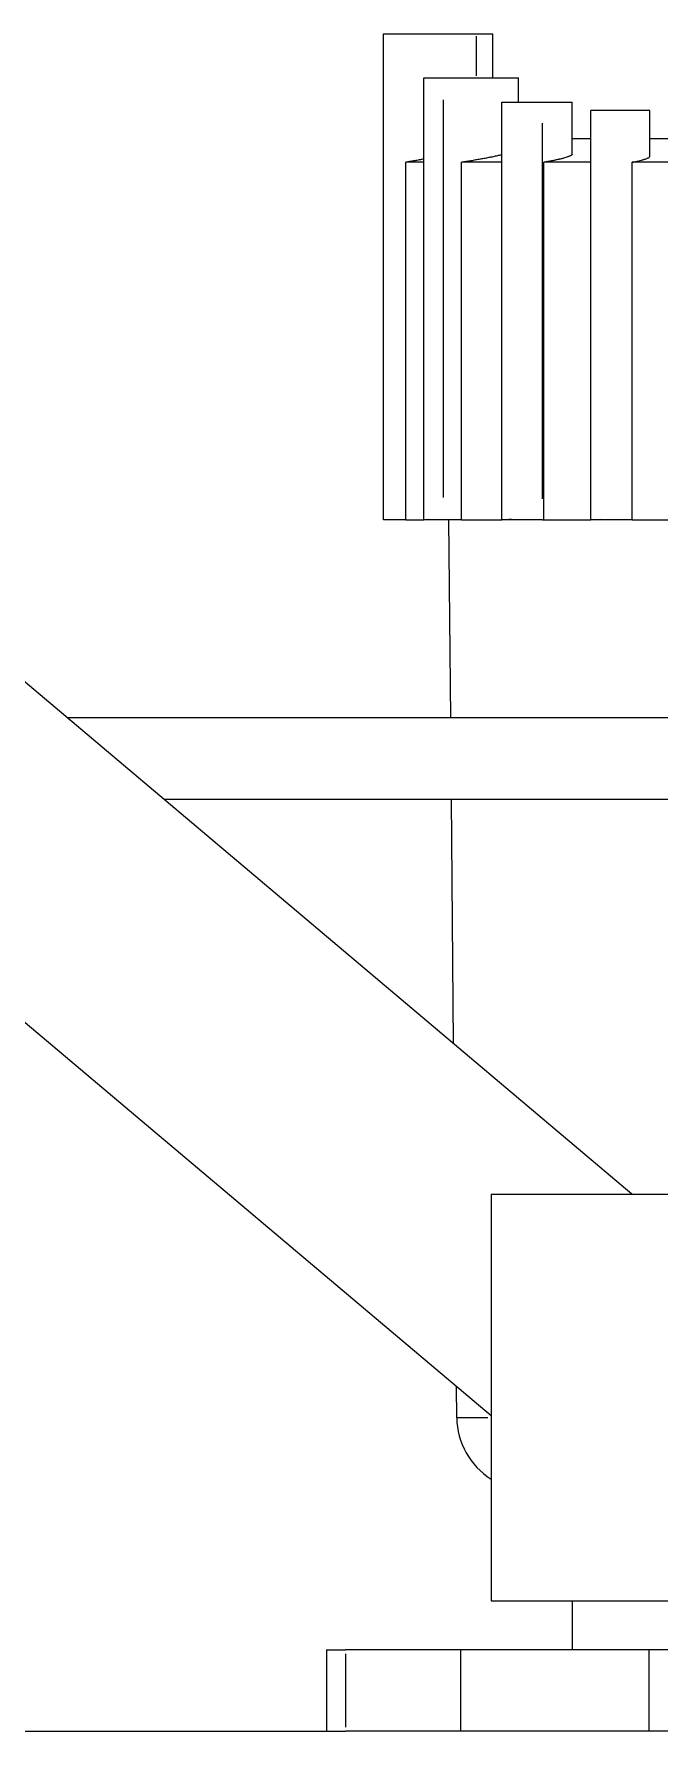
# Model space of a CAD drawing. Header units: millimetres. Extents: x 0 to 89100, y 0 to 63000.
# Drawn here: x 37098 to 37136.4, y 54172 to 54276.3 of the extents above; entities that cross this region are included whole.
import ezdxf

# ---------------------------------------------------------------- set-up
doc = ezdxf.new("R2010")
doc.units = ezdxf.units.MM
doc.header["$LTSCALE"] = 150
doc.layers.add('Visible', color=7, linetype='Continuous', lineweight=25)
doc.layers.add('Visible Narrow', color=7, linetype='Continuous', lineweight=18)

msp = doc.modelspace()

# ---------------------------------------------------------------- linework, layer by layer
at = {"layer": 'Visible'}
for p, q in [((37119.51, 54276.32), (37125.23, 54276.32)), ((37119.51, 54246.46), (37119.51, 54276.32)), ((37125.23, 54276.32), (37126.23, 54276.32)), ((37126.23, 54273.62), (37126.23, 54276.32)), ((37121.99, 54273.62), (37123.2, 54273.62)), ((37121.99, 54246.46), (37121.99, 54273.62)), ((37123.2, 54273.62), (37127.8, 54273.62)), ((37127.8, 54272.12), (37127.8, 54273.62)), ((37126.77, 54272.12), (37129.28, 54272.12)), ((37126.77, 54246.46), (37126.77, 54272.12)), ((37129.28, 54272.12), (37131.1, 54272.12)), ((37131.1, 54268.92), (37131.1, 54272.12)), ((37135.87, 54271.61), (37132.24, 54271.61)), ((37132.24, 54246.46), (37132.24, 54271.61)), ((37135.87, 54268.8), (37135.87, 54271.61)), ((37131.1, 54269.9), (37132.24, 54269.9)), ((37135.87, 54269.9), (37137.77, 54269.9)), ((37120.88, 54246.46), (37120.88, 54268.43)), ((37121.99, 54268.43), (37120.88, 54268.43)), ((37124.3, 54246.46), (37124.3, 54268.43)), ((37126.77, 54268.43), (37124.3, 54268.43)), ((37129.36, 54246.46), (37129.36, 54268.43)), ((37132.24, 54268.43), (37129.36, 54268.43)), ((37134.79, 54246.46), (37134.79, 54268.43)), ((37137.77, 54268.43), (37134.79, 54268.43)), ((37134.77, 54205.02), (37076.59, 54254.11)), ((37120.88, 54246.46), (37119.51, 54246.46)), ((37120.88, 54246.46), (37121.99, 54246.46)), ((37122.18, 54246.46), (37121.99, 54246.46)), ((37122.35, 54246.46), (37122.18, 54246.46)), ((37123.2, 54246.46), (37122.35, 54246.46)), ((37124.3, 54246.46), (37123.2, 54246.46)), ((37123.64, 54234.29), (37123.53, 54246.46)), ((37124.3, 54246.46), (37126.77, 54246.46)), ((37127.18, 54246.46), (37126.77, 54246.46)), ((37127.36, 54246.46), (37127.18, 54246.46)), ((37129.28, 54246.46), (37127.36, 54246.46)), ((37129.28, 54246.46), (37129.36, 54246.46)), ((37129.36, 54246.46), (37132.24, 54246.46)), ((37132.78, 54246.46), (37132.24, 54246.46)), ((37132.93, 54246.46), (37132.78, 54246.46)), ((37134.79, 54246.46), (37132.93, 54246.46)), ((37134.79, 54246.46), (37137.77, 54246.46)), ((37126.12, 54191.39), (37066.27, 54241.88)), ((37164.33, 54234.29), (37100.09, 54234.29)), ((37106.01, 54229.29), (37164.33, 54229.29)), ((37123.81, 54214.27), (37123.68, 54229.29)), ((37126.12, 54205.02), (37157.46, 54205.02)), ((37126.12, 54205.02), (37126.12, 54180.02)), ((37124.01, 54191.28), (37123.99, 54193.18)), ((37126.12, 54180.02), (37166.12, 54180.02)), ((37131.12, 54177.02), (37131.12, 54180.02)), ((37116, 54177.02), (37117.17, 54177.02)), ((37116, 54177.02), (37116, 54172.02)), ((37124.24, 54177.02), (37117.17, 54177.02)), ((37124.24, 54177.02), (37124.24, 54172.02)), ((37131.14, 54177.02), (37124.24, 54177.02)), ((37135.81, 54177.02), (37131.14, 54177.02)), ((37135.81, 54177.02), (37135.81, 54172.02)), ((37142.88, 54177.02), (37135.81, 54177.02)), ((36839.3, 54172.02), (37116, 54172.02)), ((37116, 54172.02), (37117.17, 54172.02)), ((37124.24, 54172.02), (37117.17, 54172.02)), ((37135.81, 54172.02), (37124.24, 54172.02)), ((37142.88, 54172.02), (37135.81, 54172.02))]:
    msp.add_line(p, q, dxfattribs=at)
msp.add_arc((37128.51, 54191.32), 4.5, 180.5, 237.849, dxfattribs=at)
for points, knots in [([(37121.99, 54268.62), (37121.96, 54268.61), (37121.94, 54268.61), (37121.91, 54268.61), (37121.82, 54268.59), (37121.72, 54268.57), (37121.63, 54268.56), (37121.54, 54268.54), (37121.45, 54268.53), (37121.36, 54268.51), (37121.32, 54268.5), (37121.28, 54268.5), (37121.24, 54268.49), (37121.2, 54268.48), (37121.15, 54268.47), (37121.11, 54268.47), (37121.07, 54268.46), (37121.03, 54268.45), (37121, 54268.45), (37120.96, 54268.44), (37120.92, 54268.43), (37120.88, 54268.43)], [3.684911, 3.684911, 3.684911, 3.684911, 3.767724, 3.767724, 3.767724, 4.081562, 4.081562, 4.081562, 4.395498, 4.395498, 4.395498, 4.552406, 4.552406, 4.552406, 4.70939, 4.70939, 4.70939, 4.866307, 4.866307, 4.866307, 5.023344, 5.023344, 5.023344, 5.023344]), ([(37126.77, 54268.88), (37126.7, 54268.87), (37126.64, 54268.85), (37126.56, 54268.84), (37126.48, 54268.82), (37126.4, 54268.8), (37126.31, 54268.78), (37126.27, 54268.77), (37126.22, 54268.76), (37126.18, 54268.75), (37126.15, 54268.75), (37126.13, 54268.74), (37126.11, 54268.74), (37126.08, 54268.74), (37126.06, 54268.73), (37126.04, 54268.73), (37125.99, 54268.72), (37125.95, 54268.71), (37125.9, 54268.7), (37125.85, 54268.69), (37125.8, 54268.68), (37125.75, 54268.67), (37125.71, 54268.66), (37125.66, 54268.65), (37125.61, 54268.64), (37125.56, 54268.64), (37125.51, 54268.63), (37125.46, 54268.62), (37125.41, 54268.61), (37125.36, 54268.6), (37125.32, 54268.59), (37125.27, 54268.58), (37125.22, 54268.57), (37125.17, 54268.57), (37125.12, 54268.56), (37125.07, 54268.55), (37125.02, 54268.54), (37124.97, 54268.53), (37124.92, 54268.52), (37124.87, 54268.52), (37124.82, 54268.51), (37124.77, 54268.5), (37124.73, 54268.49), (37124.68, 54268.49), (37124.63, 54268.48), (37124.58, 54268.47), (37124.48, 54268.46), (37124.39, 54268.44), (37124.3, 54268.43)], [5.809913, 5.809913, 5.809913, 5.809913, 6.072494, 6.072494, 6.072494, 6.372663, 6.372663, 6.372663, 6.522733, 6.522733, 6.522733, 6.597775, 6.597775, 6.597775, 6.672831, 6.672831, 6.672831, 6.822903, 6.822903, 6.822903, 6.973035, 6.973035, 6.973035, 7.12319, 7.12319, 7.12319, 7.273314, 7.273314, 7.273314, 7.423461, 7.423461, 7.423461, 7.573647, 7.573647, 7.573647, 7.724027, 7.724027, 7.724027, 7.874381, 7.874381, 7.874381, 8.024508, 8.024508, 8.024508, 8.174579, 8.174579, 8.174579, 8.474771, 8.474771, 8.474771, 8.474771]), ([(37131.1, 54268.92), (37131.1, 54268.92), (37131.1, 54268.92), (37131.1, 54268.91), (37131.09, 54268.91), (37131.09, 54268.9), (37131.08, 54268.89), (37131.08, 54268.88), (37131.07, 54268.88), (37131.06, 54268.87), (37131.05, 54268.86), (37131.03, 54268.85), (37131.02, 54268.84), (37131.01, 54268.84), (37131, 54268.83), (37130.99, 54268.83), (37130.98, 54268.82), (37130.97, 54268.82), (37130.96, 54268.81), (37130.94, 54268.8), (37130.92, 54268.79), (37130.89, 54268.78), (37130.87, 54268.78), (37130.86, 54268.77), (37130.84, 54268.76), (37130.82, 54268.76), (37130.79, 54268.75), (37130.77, 54268.74), (37130.73, 54268.73), (37130.68, 54268.71), (37130.63, 54268.7), (37130.6, 54268.69), (37130.57, 54268.68), (37130.55, 54268.67), (37130.52, 54268.67), (37130.49, 54268.66), (37130.46, 54268.65), (37130.43, 54268.64), (37130.4, 54268.63), (37130.37, 54268.63), (37130.35, 54268.62), (37130.33, 54268.62), (37130.32, 54268.62), (37130.3, 54268.61), (37130.28, 54268.61), (37130.27, 54268.6), (37130.2, 54268.59), (37130.13, 54268.57), (37130.06, 54268.56), (37129.99, 54268.54), (37129.91, 54268.53), (37129.83, 54268.51), (37129.76, 54268.5), (37129.68, 54268.48), (37129.6, 54268.47), (37129.56, 54268.46), (37129.52, 54268.45), (37129.48, 54268.45), (37129.44, 54268.44), (37129.4, 54268.43), (37129.36, 54268.43)], [3.931558, 3.931558, 3.931558, 3.931558, 3.980806, 3.980806, 3.980806, 4.162261, 4.162261, 4.162261, 4.343879, 4.343879, 4.343879, 4.525087, 4.525087, 4.525087, 4.615645, 4.615645, 4.615645, 4.70619, 4.70619, 4.70619, 4.887279, 4.887279, 4.887279, 5.01146, 5.01146, 5.01146, 5.13569, 5.13569, 5.13569, 5.384105, 5.384105, 5.384105, 5.508277, 5.508277, 5.508277, 5.632448, 5.632448, 5.632448, 5.756613, 5.756613, 5.756613, 5.818684, 5.818684, 5.818684, 5.880766, 5.880766, 5.880766, 6.129152, 6.129152, 6.129152, 6.377693, 6.377693, 6.377693, 6.626296, 6.626296, 6.626296, 6.750645, 6.750645, 6.750645, 6.875023, 6.875023, 6.875023, 6.875023]), ([(37134.79, 54268.43), (37134.82, 54268.43), (37134.85, 54268.44), (37134.88, 54268.44), (37134.91, 54268.45), (37134.94, 54268.46), (37134.97, 54268.46), (37135, 54268.47), (37135.02, 54268.47), (37135.05, 54268.48), (37135.08, 54268.49), (37135.11, 54268.49), (37135.13, 54268.5), (37135.16, 54268.5), (37135.18, 54268.51), (37135.21, 54268.52), (37135.23, 54268.52), (37135.26, 54268.53), (37135.28, 54268.54), (37135.33, 54268.55), (37135.38, 54268.56), (37135.42, 54268.57), (37135.44, 54268.58), (37135.46, 54268.59), (37135.48, 54268.59), (37135.5, 54268.6), (37135.52, 54268.6), (37135.54, 54268.61), (37135.58, 54268.62), (37135.61, 54268.64), (37135.64, 54268.65), (37135.68, 54268.66), (37135.7, 54268.67), (37135.73, 54268.68), (37135.74, 54268.69), (37135.75, 54268.7), (37135.76, 54268.7), (37135.78, 54268.71), (37135.79, 54268.71), (37135.8, 54268.72), (37135.8, 54268.72), (37135.81, 54268.73), (37135.82, 54268.73), (37135.82, 54268.74), (37135.83, 54268.74), (37135.83, 54268.74), (37135.84, 54268.75), (37135.85, 54268.76), (37135.86, 54268.77), (37135.86, 54268.78), (37135.87, 54268.79), (37135.87, 54268.79), (37135.87, 54268.8), (37135.87, 54268.8), (37135.87, 54268.8)], [0, 0, 0, 0, 0.099863, 0.099863, 0.099863, 0.199442, 0.199442, 0.199442, 0.298855, 0.298855, 0.298855, 0.398345, 0.398345, 0.398345, 0.497777, 0.497777, 0.497777, 0.59716, 0.59716, 0.59716, 0.795915, 0.795915, 0.795915, 0.895281, 0.895281, 0.895281, 0.994648, 0.994648, 0.994648, 1.193412, 1.193412, 1.193412, 1.392244, 1.392244, 1.392244, 1.491995, 1.491995, 1.491995, 1.59209, 1.59209, 1.59209, 1.670025, 1.670025, 1.670025, 1.748007, 1.748007, 1.748007, 1.90383, 1.90383, 1.90383, 2.059007, 2.059007, 2.059007, 2.12442, 2.12442, 2.12442, 2.12442])]:
    msp.add_open_spline(points, degree=3, knots=knots, dxfattribs=at)
at = {"layer": 'Visible Narrow'}
for p, q in [((37125.23, 54273.75), (37125.23, 54276.18)), ((37123.2, 54247.82), (37123.2, 54272.26)), ((37129.28, 54247.75), (37129.28, 54270.83)), ((37125.91, 54191.28), (37124.02, 54191.28)), ((37117.17, 54176.77), (37117.17, 54172.27))]:
    msp.add_line(p, q, dxfattribs=at)
for centre, major_axis, ratio, start_param, end_param in [((37123.15, 54243.74), (0.95, -2.73), 0.234128, 2.95526, 3.16584), ((37128.41, 54240.26), (1.17, -6.22), 0.177898, 3.038164, 3.177844), ((37134.13, 54234.14), (1.29, -12.34), 0.112278, 3.080242, 3.17943)]:
    msp.add_ellipse(centre, major_axis=major_axis, ratio=ratio, start_param=start_param, end_param=end_param, dxfattribs=at)

doc.saveas('drawing.dxf')
